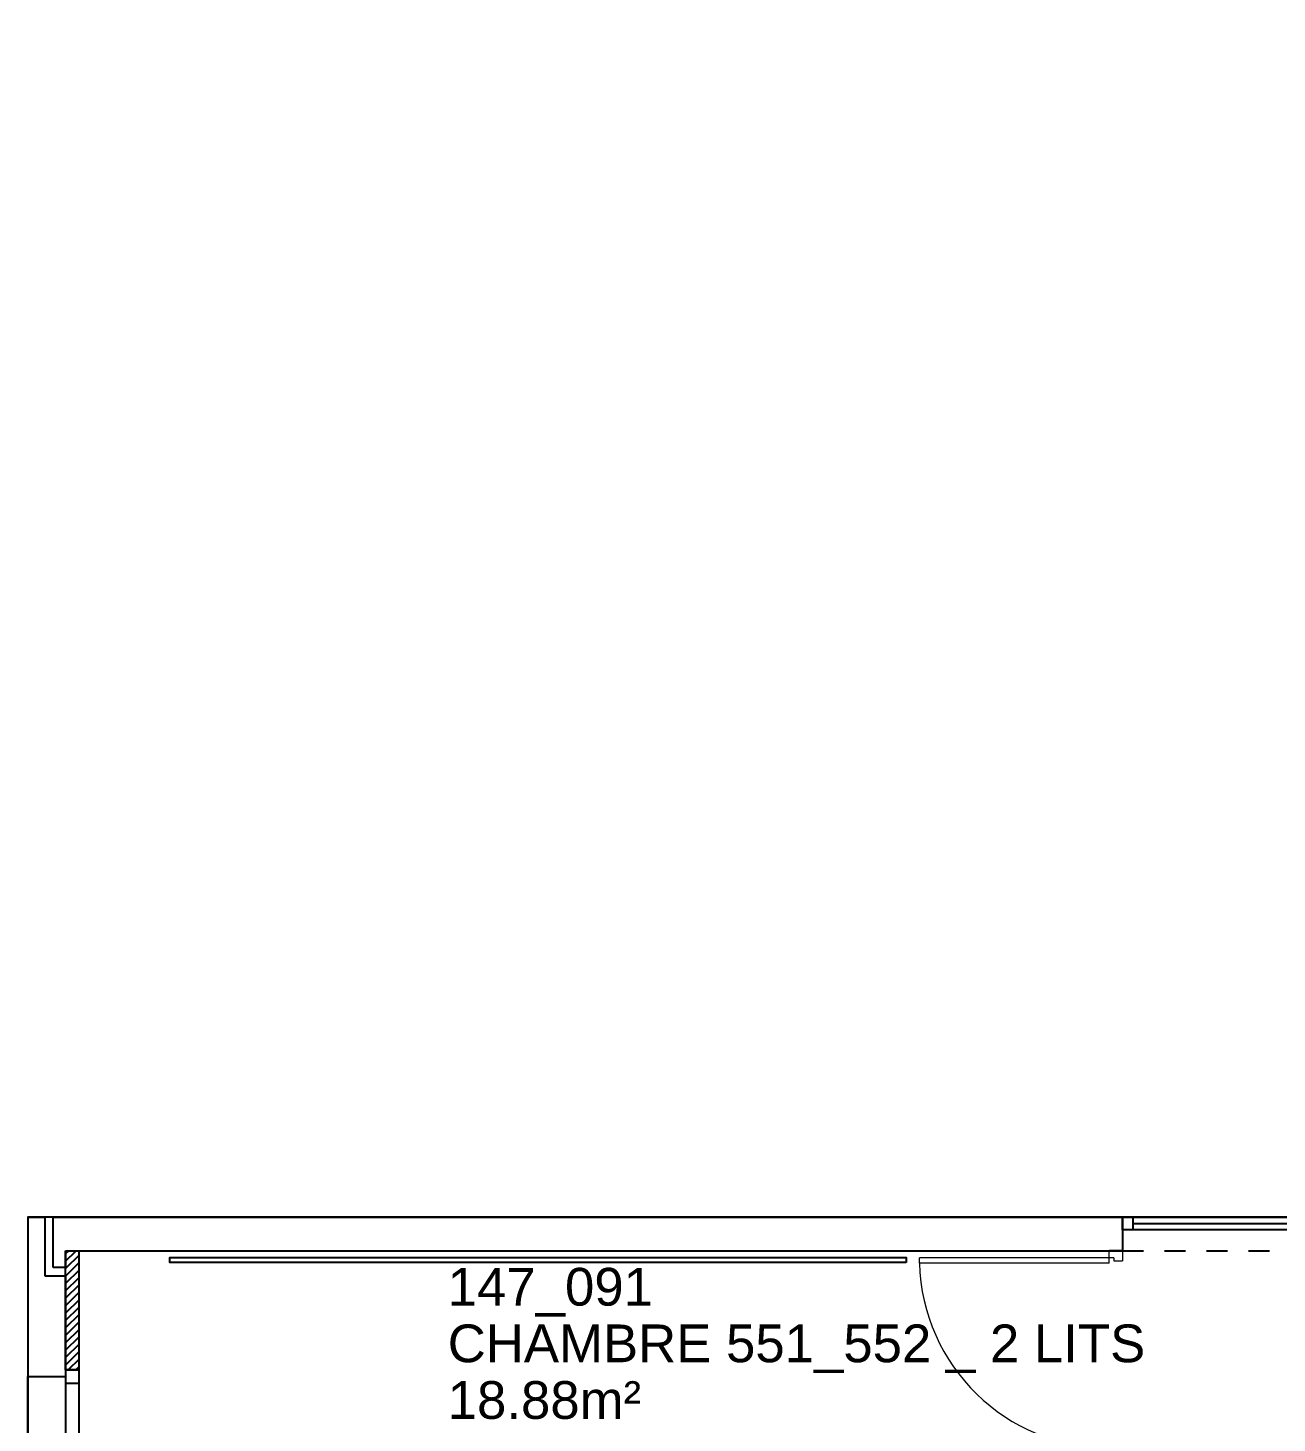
# Model space of a CAD drawing. Header units: metres. Extents: x -5 to 211, y -2 to 116.
# Drawn here: x 143.8 to 151.25, y 91.42 to 99.73 of the extents above; entities that cross this region are included whole.
import ezdxf

# ---------------------------------------------------------------- set-up
doc = ezdxf.new("R2010")
doc.units = ezdxf.units.M
doc.header["$MEASUREMENT"] = 0
doc.linetypes.add('CACHÉ', pattern=[0.25, 0.125, -0.125])
doc.linetypes.add('CONTINU', pattern=[0])
doc.layers.get('0').update_dxf_attribs({"linetype": 'CONTINUOUS'})
for name, color, linetype in [('004 isolation', 7, 'CONTINUOUS'), ('009 main courante', 171, 'CONTINUOUS'), ('A_CHASS', 4, 'CONTINUOUS'), ('A_Etiqu_Local', 8, 'CONTINUOUS'), ('A_MURS_ALÈG', 7, 'CONTINU'), ('A_MURS_CLOI', 7, 'CONTINUOUS'), ('A_MURS_STRU', 7, 'CONTINU'), ('CONTOUR', 54, 'CONTINUOUS')]:
    doc.layers.add(name, color=color, linetype=linetype)
doc.layers.add('A_PORT', color=8, linetype='CONTINUOUS', lineweight=0)
doc.styles.add('Attribut', font='arial.ttf')

# ---------------------------------------------------------------- blocks, each defined once
blk = doc.blocks.new('A_Etiqu_Local')
at = {"style": 'Attribut', "flags": 1}
for tag, p in [('CODE_HOPITAL', (-0.4463, 1.9645)), ('CODE_SITE', (-0.4463, 1.7395)), ('CODE_BATIMENT', (-0.4463, 1.5145)), ('CODE_SECTEUR', (-0.4463, 1.2895)), ('CODE_ETAGE', (-0.4463, 1.0645)), ('NOM_NORMALISE', (-0.4463, -0.843)), ('SECTEUR_ACTIVITE', (-0.4463, -1.068)), ('SOUS_SECTEUR_ACTIVITE', (-0.4463, -1.293)), ('VOLUME', (-0.4463, -1.518)), ('SERVICE', (-0.4463, -1.743)), ('CODE_UG', (-0.4463, -1.968)), ('CODE_UA', (-0.4463, -2.193)), ('CODE_POLE', (-0.4463, -2.418)), ('OCCUPANT_EXTERNE', (-0.4463, -2.643)), ('DISPONIBILITE', (-0.4463, -2.868)), ('ACCES_HANDICAPES', (-0.4463, -3.093)), ('NATURE_SOL', (-0.4463, -3.318)), ('RISQUE_LABORATOIRE', (-0.4463, -3.543)), ('AMIANTE', (-0.4463, -3.768))]:
    blk.add_attdef(tag, p, '', height=0.15, dxfattribs=at)
at = {"layer": 'A_Etiqu_Local', "style": 'Attribut'}
for tag, p in [('CODE_PIECE', (-0.4437, 0.5281)), ('NOM_USAGE', (-0.4437, 0.1906)), ('SURFACE', (-0.4437, -0.1469))]:
    blk.add_attdef(tag, p, '', height=0.225, dxfattribs=at)

msp = doc.modelspace()

# ---------------------------------------------------------------- linework, layer by layer
at = {"layer": '004 isolation', "color": 8, "linetype": 'Continuous'}
for p, q in [((144.0437, 92.4461), (144.0252, 92.4276)), ((144.0252, 92.3834), (144.0879, 92.4461)), ((144.0252, 92.4461), (144.1052, 92.4461)), ((144.0252, 91.7362), (144.0252, 92.4461)), ((144.1052, 92.4192), (144.0252, 92.3392)), ((144.1052, 91.7362), (144.1052, 92.4461)), ((144.0252, 92.295), (144.1052, 92.375)), ((144.1052, 92.3308), (144.0252, 92.2508)), ((144.0252, 92.2066), (144.1052, 92.2866)), ((144.1052, 92.2425), (144.0252, 92.1625)), ((144.0252, 92.1183), (144.1052, 92.1983)), ((144.1052, 92.1541), (144.0252, 92.0741)), ((144.0252, 92.0299), (144.1052, 92.1099)), ((144.1052, 92.0657), (144.0252, 91.9857)), ((144.0252, 91.9415), (144.1052, 92.0215)), ((144.1052, 91.9773), (144.0252, 91.8973)), ((144.0252, 91.8531), (144.1052, 91.9331)), ((144.1052, 91.8889), (144.0252, 91.8089)), ((144.0252, 91.7647), (144.1052, 91.8447)), ((144.1052, 91.8005), (144.0408, 91.7362)), ((144.0252, 91.7362), (144.1052, 91.7362)), ((144.085, 91.7362), (144.1052, 91.7564))]:
    msp.add_line(p, q, dxfattribs=at)
at = {"layer": '009 main courante', "color": 8, "linetype": 'Continuous'}
msp.add_lwpolyline([(149.0353, 92.3761), (144.6452, 92.3761), (144.6452, 92.4061), (149.0353, 92.4061)], close=True, dxfattribs=at)
at = {"layer": 'A_CHASS', "color": 8, "linetype": 'Continuous'}
for p, q in [((150.3854, 92.6086), (152.1202, 92.6086)), ((144.0252, 91.6562), (144.0252, 89.9362)), ((144.1052, 89.9362), (144.1052, 91.6562))]:
    msp.add_line(p, q, dxfattribs=at)
for points in [[(152.1802, 92.5711), (150.3254, 92.5711), (150.3254, 92.6461), (152.1802, 92.6461)], [(150.3854, 92.6461), (150.3854, 92.5711)]]:
    msp.add_lwpolyline(points, dxfattribs=at)
at = {"layer": 'A_MURS_ALÈG', "color": 8, "ltscale": 200}
msp.add_line((143.8002, 89.8962), (143.8002, 91.6963), dxfattribs=at)
at = {"layer": 'A_MURS_CLOI', "color": 8, "linetype": 'Continuous'}
msp.add_lwpolyline([(144.0252, 91.6562), (144.1052, 91.6562), (144.1052, 91.7362), (144.0252, 91.7362)], close=True, dxfattribs=at)
at = {"layer": 'A_MURS_STRU', "color": 8, "linetype": 'Continuous'}
for p, q in [((143.8002, 92.6462), (143.9002, 92.6462)), ((143.8002, 92.6462), (143.8002, 91.6963)), ((143.9002, 92.6462), (143.9002, 92.2962)), ((143.9502, 92.6461), (150.3254, 92.6461)), ((143.9502, 92.3461), (143.9502, 92.6461)), ((150.3254, 92.6461), (150.3254, 92.4461)), ((144.0252, 92.4461), (150.3254, 92.4461)), ((144.0252, 92.4461), (144.0252, 92.3461)), ((143.9002, 92.2962), (144.0252, 92.2962)), ((144.0252, 92.3461), (143.9502, 92.3461)), ((144.0252, 92.2962), (144.0252, 91.6963)), ((143.8002, 91.6963), (144.0252, 91.6963))]:
    msp.add_line(p, q, dxfattribs=at)
at = {"layer": 'A_MURS_STRU', "color": 8, "linetype": 'CACHÉ'}
msp.add_line((150.3254, 92.4461), (152.1202, 92.4461), dxfattribs=at)
at = {"layer": 'A_PORT', "color": 8, "linetype": 'Continuous'}
for p, q in [((150.273, 92.4025), (149.1137, 92.4025)), ((149.1137, 92.3725), (149.1137, 92.4025)), ((150.3253, 92.4464), (150.2453, 92.4464)), ((150.2453, 92.3725), (150.2453, 92.4464)), ((150.273, 92.4025), (150.273, 92.3865)), ((150.273, 92.3865), (150.3253, 92.3865)), ((150.3253, 92.4464), (150.3253, 92.3865)), ((150.2453, 92.3725), (149.1137, 92.3725))]:
    msp.add_line(p, q, dxfattribs=at)
msp.add_arc((150.2453, 92.4025), 1.132, 181.51862, 270, dxfattribs=at)
at = {"layer": 'CONTOUR', "color": 8}
msp.add_lwpolyline([(167.2905, 74.5461), (167.2905, 92.6961), (175.9799, 92.6961), (175.9799, 114.2961), (168.8499, 114.2961), (168.8499, 113.5461), (167.0999, 113.5461), (167.0999, 115.9463), (152.4999, 115.9461), (152.4999, 108.7461), (153.2002, 108.7461), (153.2002, 106.9961), (152.1802, 106.9961), (152.1802, 92.6461), (143.8002, 92.6462), (143.8002, 78.0461)], dxfattribs=at)

# ---------------------------------------------------------------- block references
at = {"layer": 'A_Etiqu_Local', "color": 8}
ref = msp.add_blockref('A_Etiqu_Local', (146.7461, 91.5906), dxfattribs=at)
ref.add_attrib('CODE_PIECE', '147_091', (146.3024, 92.1187), dxfattribs={"height": 0.225, "style": 'Attribut'})
ref.add_attrib('NOM_USAGE', 'CHAMBRE 551_552 _ 2 LITS', (146.3024, 91.7812), dxfattribs={"height": 0.225, "style": 'Attribut'})
ref.add_attrib('SURFACE', '18.88m²', (146.3024, 91.4437), dxfattribs={"height": 0.225, "style": 'Attribut'})

doc.saveas('drawing.dxf')
